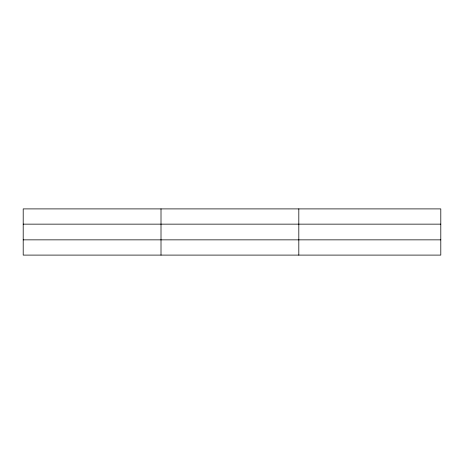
<?xml version="1.0" encoding="UTF-8"?>
<svg xmlns="http://www.w3.org/2000/svg" width="464" height="464" viewBox="0 0 464 464"><rect width="100%" height="100%" fill="white"/><g stroke="black" fill="none" stroke-linecap="round" stroke-linejoin="round"><path stroke-width="0.7" d="M161.008 208.899L161.008 255.101M298.816 208.899L298.816 255.101M440.8 239.853L440.8 255.101L23.2 255.101L23.2 208.899L440.8 208.899L440.8 239.853L23.2 239.853M23.2 224.147L440.8 224.147"/></g></svg>
